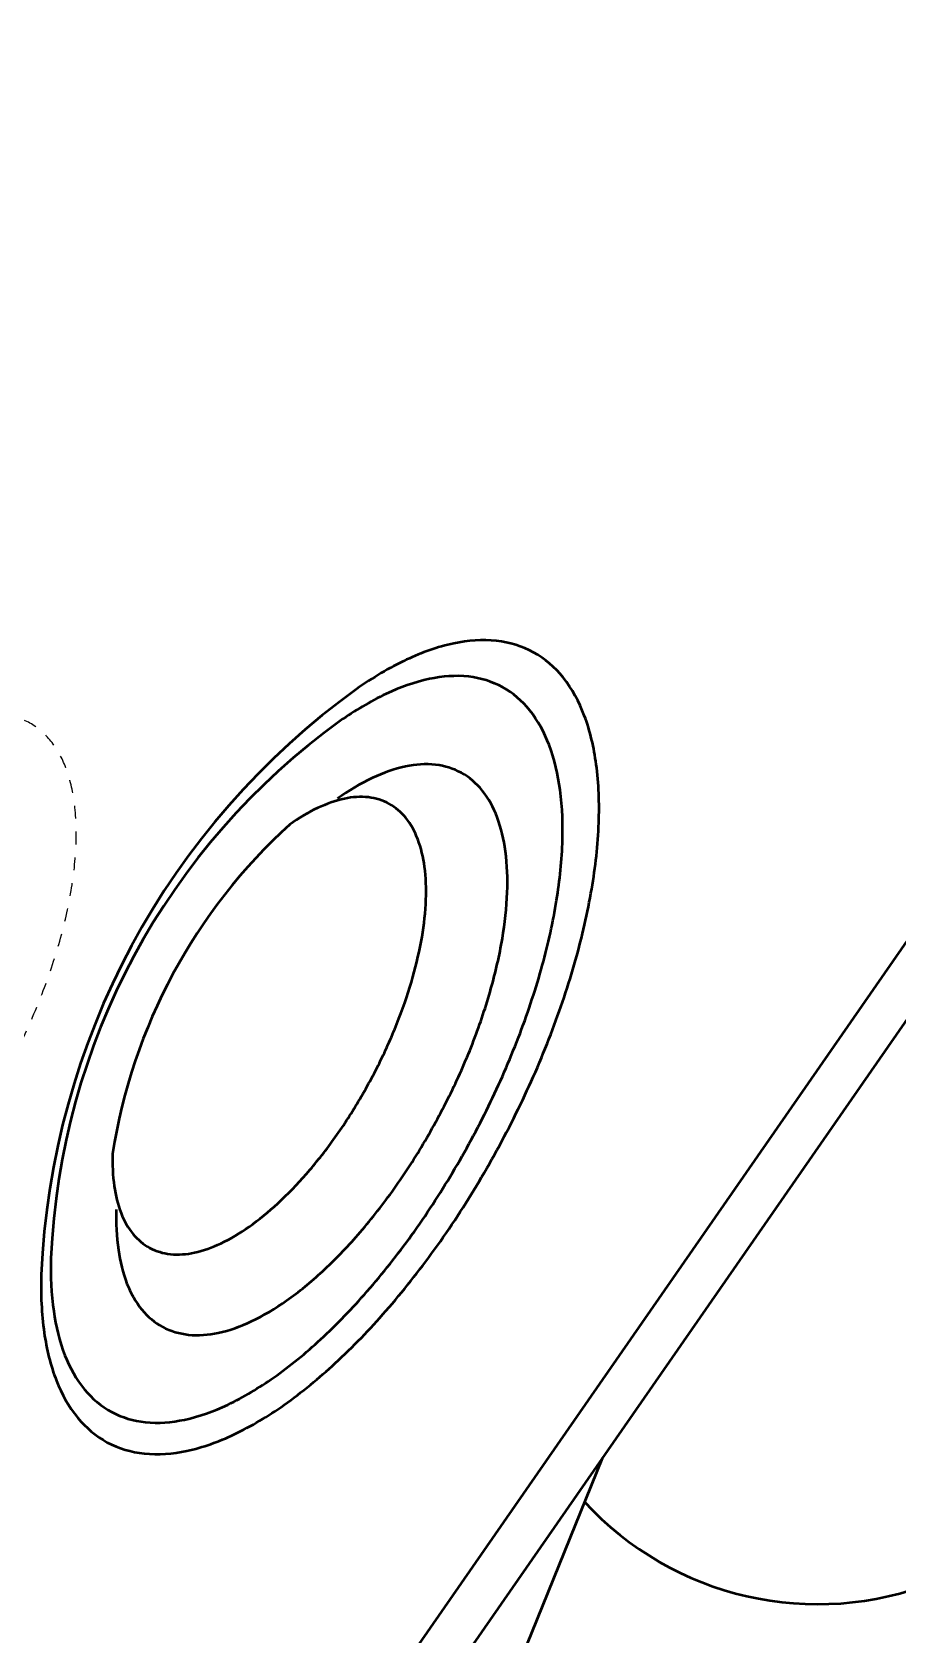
# Model space of a CAD drawing. Header units: inches. Extents: x -2049 to -860, y -317 to 524.
# Drawn here: x -1802.69 to -1785.46, y 97.54 to 129.44 of the extents above; entities that cross this region are included whole.
import ezdxf

# ---------------------------------------------------------------- set-up
doc = ezdxf.new("R2010")
doc.units = ezdxf.units.IN
doc.header["$LTSCALE"] = 2.574606
doc.header["$MEASUREMENT"] = 0
doc.linetypes.add('HIDDEN', pattern=[0.2, 0.1, -0.1])
doc.layers.get('0').update_dxf_attribs({"linetype": 'CONTINUOUS', "lineweight": 50})
doc.layers.add('虚线', color=7, linetype='HIDDEN', lineweight=25)

msp = doc.modelspace()

# ---------------------------------------------------------------- linework, layer by layer
at = {"color": 7, "linetype": 'Continuous'}
for p, q in [((-1803.796, 84.672), (-1772.721, 129.435)), ((-1771.936, 129.013), (-1803.011, 84.249)), ((-1791.346, 101.052), (-1796.848, 87.429))]:
    msp.add_line(p, q, dxfattribs=at)
for centre, radius, start, end in [((-1787.369, 104.07), 15.153, 125.7925, 177.6074), ((-1788.427, 104.453), 13.901, 125.7925, 177.6074), ((-1790.034, 105.388), 11.19, 132.2746, 171.1253)]:
    msp.add_arc(centre, radius, start, end)
msp.add_arc((-1787.056, 104.457), 6.307, 222.5629, 69.8073, dxfattribs=at)
at = {"start_tangent": (-0.028093, -0.999605), "end_tangent": (-0.819055, -0.573715)}
for points in [[(-1802.509, 104.703), (-1802.45, 103.552), (-1802.205, 102.595), (-1801.783, 101.859), (-1801.194, 101.37), (-1800.461, 101.148), (-1799.612, 101.201), (-1798.673, 101.527), (-1797.676, 102.115), (-1796.656, 102.945), (-1795.647, 103.987), (-1794.682, 105.205), (-1793.795, 106.559), (-1793.014, 108.004), (-1792.366, 109.49), (-1791.873, 110.967), (-1791.551, 112.386), (-1791.412, 113.699), (-1791.462, 114.863), (-1791.7, 115.837), (-1792.119, 116.588), (-1792.709, 117.09), (-1793.445, 117.319), (-1794.297, 117.27), (-1795.236, 116.946), (-1796.231, 116.362)], [(-1802.316, 105.034), (-1802.261, 103.978), (-1802.037, 103.1), (-1801.649, 102.425), (-1801.11, 101.976), (-1800.437, 101.772), (-1799.658, 101.821), (-1798.797, 102.12), (-1797.882, 102.66), (-1796.946, 103.421), (-1796.021, 104.376), (-1795.136, 105.494), (-1794.322, 106.737), (-1793.605, 108.062), (-1793.011, 109.425), (-1792.558, 110.78), (-1792.263, 112.082), (-1792.136, 113.287), (-1792.182, 114.354), (-1792.4, 115.248), (-1792.785, 115.937), (-1793.325, 116.397), (-1794, 116.608), (-1794.783, 116.562), (-1795.644, 116.265), (-1796.557, 115.729)], [(-1801.016, 106.006), (-1800.974, 105.199), (-1800.802, 104.527), (-1800.506, 104.011), (-1800.094, 103.669), (-1799.58, 103.513), (-1798.984, 103.55), (-1798.326, 103.779), (-1797.626, 104.191), (-1796.911, 104.773), (-1796.203, 105.504), (-1795.527, 106.358), (-1794.905, 107.308), (-1794.357, 108.321), (-1793.902, 109.363), (-1793.557, 110.399), (-1793.331, 111.394), (-1793.234, 112.315), (-1793.269, 113.131), (-1793.435, 113.814), (-1793.73, 114.341), (-1794.143, 114.692), (-1794.659, 114.853), (-1795.257, 114.819), (-1795.916, 114.592), (-1796.613, 114.182)], [(-1801.09, 107.115), (-1801.056, 106.468), (-1800.919, 105.93), (-1800.681, 105.516), (-1800.351, 105.241), (-1799.939, 105.116), (-1799.461, 105.146), (-1798.934, 105.329), (-1798.373, 105.66), (-1797.8, 106.126), (-1797.232, 106.712), (-1796.69, 107.397), (-1796.192, 108.158), (-1795.753, 108.97), (-1795.388, 109.805), (-1795.111, 110.636), (-1794.93, 111.433), (-1794.852, 112.172), (-1794.88, 112.826), (-1795.014, 113.373), (-1795.25, 113.796), (-1795.581, 114.077), (-1795.995, 114.207), (-1796.474, 114.179), (-1797.002, 113.997), (-1797.561, 113.668)]]:
    msp.add_spline(points, degree=3, dxfattribs=at)
at = {"layer": '虚线', "start_tangent": (-0.028093, -0.999605), "end_tangent": (-0.819055, -0.573715)}
msp.add_spline([(-1809.68, 106.904), (-1809.638, 106.089), (-1809.465, 105.41), (-1809.165, 104.889), (-1808.748, 104.542), (-1808.229, 104.385), (-1807.627, 104.422), (-1806.962, 104.653), (-1806.255, 105.07), (-1805.532, 105.658), (-1804.817, 106.396), (-1804.133, 107.26), (-1803.504, 108.22), (-1802.951, 109.243), (-1802.492, 110.296), (-1802.142, 111.343), (-1801.914, 112.349), (-1801.816, 113.28), (-1801.851, 114.104), (-1802.02, 114.795), (-1802.317, 115.327), (-1802.735, 115.683), (-1803.256, 115.845), (-1803.861, 115.81), (-1804.526, 115.581), (-1805.231, 115.167)], degree=3, dxfattribs=at)

doc.saveas('drawing.dxf')
